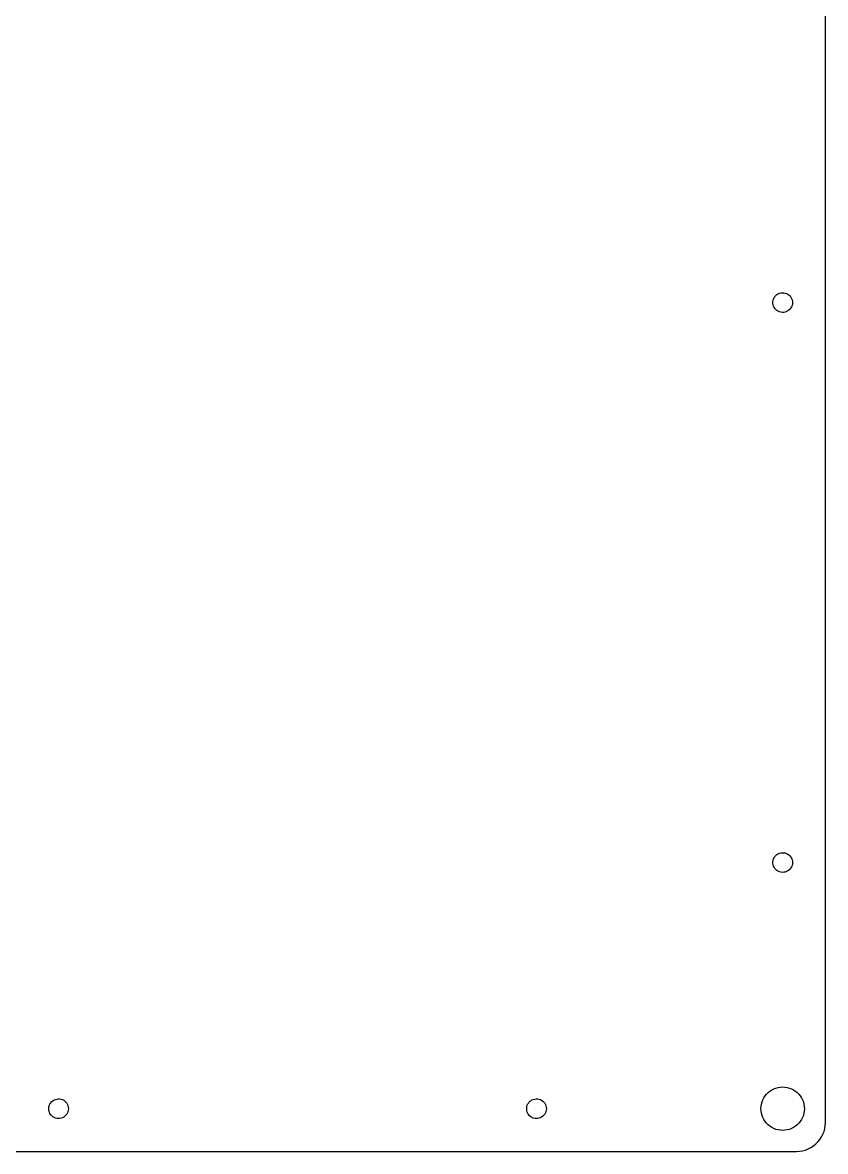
# Model space of a CAD drawing. Header units: metres. Extents: x -215 to 215, y -195 to 195.
# Drawn here: x 76.3 to 214.9, y -194.9 to 0 of the extents above; entities that cross this region are included whole.
import ezdxf

# ---------------------------------------------------------------- set-up
doc = ezdxf.new("R2010")
doc.units = ezdxf.units.M

msp = doc.modelspace()

# ---------------------------------------------------------------- linework, layer by layer
for p, q in [((214.875, -189.875), (214.875, 189.875)), ((206.723, -46.8214), (206.951, -46.7244)), ((206.951, -46.7244), (207.191, -46.6616)), ((207.191, -46.6616), (207.438, -46.6345)), ((207.438, -46.6345), (207.686, -46.6435)), ((207.686, -46.6435), (207.93, -46.6886)), ((207.93, -46.6886), (208.165, -46.7687)), ((208.165, -46.7687), (208.386, -46.8822)), ((205.805, -48.2092), (205.841, -47.9637)), ((205.805, -48.4574), (205.805, -48.2092)), ((205.841, -48.703), (205.805, -48.4574)), ((205.841, -47.9637), (205.912, -47.726)), ((205.912, -48.9406), (205.841, -48.703)), ((205.912, -47.726), (206.018, -47.5013)), ((206.018, -47.5013), (206.154, -47.2943)), ((206.154, -47.2943), (206.32, -47.1095)), ((206.32, -47.1095), (206.511, -46.9507)), ((206.511, -46.9507), (206.723, -46.8214)), ((208.386, -46.8822), (208.587, -47.0266)), ((208.587, -47.0266), (208.766, -47.1989)), ((208.766, -47.1989), (208.918, -47.3953)), ((208.918, -47.3953), (209.039, -47.6118)), ((209.039, -47.6118), (209.128, -47.8436)), ((209.128, -47.8436), (209.182, -48.0858)), ((209.182, -48.5809), (209.128, -48.8231)), ((209.182, -48.0858), (209.2, -48.3333)), ((209.2, -48.3333), (209.182, -48.5809)), ((206.018, -49.1653), (205.912, -48.9406)), ((206.154, -49.3723), (206.018, -49.1653)), ((206.32, -49.5572), (206.154, -49.3723)), ((206.511, -49.7159), (206.32, -49.5572)), ((206.723, -49.8452), (206.511, -49.7159)), ((206.951, -49.9423), (206.723, -49.8452)), ((207.191, -50.0051), (206.951, -49.9423)), ((207.438, -50.0322), (207.191, -50.0051)), ((207.686, -50.0231), (207.438, -50.0322)), ((207.93, -49.978), (207.686, -50.0231)), ((208.165, -49.8979), (207.93, -49.978)), ((208.386, -49.7844), (208.165, -49.8979)), ((208.587, -49.64), (208.386, -49.7844)), ((208.766, -49.4678), (208.587, -49.64)), ((208.918, -49.2713), (208.766, -49.4678)), ((209.039, -49.0549), (208.918, -49.2713)), ((209.128, -48.8231), (209.039, -49.0549)), ((205.912, -144.393), (206.018, -144.168)), ((206.018, -144.168), (206.154, -143.961)), ((206.154, -143.961), (206.32, -143.776)), ((206.32, -143.776), (206.511, -143.617)), ((206.511, -143.617), (206.723, -143.488)), ((206.723, -143.488), (206.951, -143.391)), ((206.951, -143.391), (207.191, -143.328)), ((207.191, -143.328), (207.438, -143.301)), ((207.438, -143.301), (207.686, -143.31)), ((207.686, -143.31), (207.93, -143.355)), ((207.93, -143.355), (208.165, -143.435)), ((208.165, -143.435), (208.386, -143.549)), ((208.386, -143.549), (208.587, -143.693)), ((208.587, -143.693), (208.766, -143.866)), ((208.766, -143.866), (208.918, -144.062)), ((208.918, -144.062), (209.039, -144.278)), ((205.805, -144.876), (205.841, -144.63)), ((205.805, -145.124), (205.805, -144.876)), ((205.841, -145.37), (205.805, -145.124)), ((205.841, -144.63), (205.912, -144.393)), ((205.912, -145.607), (205.841, -145.37)), ((206.018, -145.832), (205.912, -145.607)), ((206.154, -146.039), (206.018, -145.832)), ((206.32, -146.224), (206.154, -146.039)), ((208.766, -146.134), (208.587, -146.307)), ((208.918, -145.938), (208.766, -146.134)), ((209.039, -145.722), (208.918, -145.938)), ((209.039, -144.278), (209.128, -144.51)), ((209.128, -145.49), (209.039, -145.722)), ((209.128, -144.51), (209.182, -144.752)), ((209.182, -145.248), (209.128, -145.49)), ((209.182, -144.752), (209.2, -145)), ((209.2, -145), (209.182, -145.248)), ((206.511, -146.383), (206.32, -146.224)), ((206.723, -146.512), (206.511, -146.383)), ((206.951, -146.609), (206.723, -146.512)), ((207.191, -146.672), (206.951, -146.609)), ((207.438, -146.699), (207.191, -146.672)), ((207.686, -146.69), (207.438, -146.699)), ((207.93, -146.645), (207.686, -146.69)), ((208.165, -146.565), (207.93, -146.645)), ((208.386, -146.451), (208.165, -146.565)), ((208.587, -146.307), (208.386, -146.451)), ((204.466, -185.296), (204.713, -184.991)), ((204.713, -184.991), (204.991, -184.713)), ((204.991, -184.713), (205.296, -184.466)), ((205.296, -184.466), (205.625, -184.252)), ((205.625, -184.252), (205.975, -184.074)), ((205.975, -184.074), (206.341, -183.934)), ((206.341, -183.934), (206.72, -183.832)), ((206.72, -183.832), (207.108, -183.771)), ((207.108, -183.771), (207.5, -183.75)), ((207.5, -183.75), (207.892, -183.771)), ((207.892, -183.771), (208.28, -183.832)), ((208.28, -183.832), (208.659, -183.934)), ((208.659, -183.934), (209.025, -184.074)), ((209.025, -184.074), (209.375, -184.252)), ((209.375, -184.252), (209.704, -184.466)), ((209.704, -184.466), (210.009, -184.713)), ((210.009, -184.713), (210.287, -184.991)), ((210.287, -184.991), (210.534, -185.296)), ((80.8407, -187.13), (80.9122, -186.893)), ((80.9122, -186.893), (81.0175, -186.668)), ((81.0175, -186.668), (81.1544, -186.461)), ((81.1544, -186.461), (81.3201, -186.276)), ((81.3201, -186.276), (81.5108, -186.117)), ((81.5108, -186.117), (81.7227, -185.988)), ((81.7227, -185.988), (81.9511, -185.891)), ((81.9511, -185.891), (82.1912, -185.828)), ((82.1912, -185.828), (82.4379, -185.801)), ((82.4379, -185.801), (82.6859, -185.81)), ((82.6859, -185.81), (82.93, -185.855)), ((82.93, -185.855), (83.1649, -185.935)), ((83.1649, -185.935), (83.3856, -186.049)), ((83.3856, -186.049), (83.5874, -186.193)), ((83.5874, -186.193), (83.7661, -186.366)), ((83.7661, -186.366), (83.9178, -186.562)), ((83.9178, -186.562), (84.0393, -186.778)), ((84.0393, -186.778), (84.1279, -187.01)), ((84.1279, -187.01), (84.1819, -187.252)), ((163.341, -187.13), (163.412, -186.893)), ((163.412, -186.893), (163.518, -186.668)), ((163.518, -186.668), (163.654, -186.461)), ((163.654, -186.461), (163.82, -186.276)), ((163.82, -186.276), (164.011, -186.117)), ((164.011, -186.117), (164.223, -185.988)), ((164.223, -185.988), (164.451, -185.891)), ((164.451, -185.891), (164.691, -185.828)), ((164.691, -185.828), (164.938, -185.801)), ((164.938, -185.801), (165.186, -185.81)), ((165.186, -185.81), (165.43, -185.855)), ((165.43, -185.855), (165.665, -185.935)), ((165.665, -185.935), (165.886, -186.049)), ((165.886, -186.049), (166.087, -186.193)), ((166.087, -186.193), (166.266, -186.366)), ((166.266, -186.366), (166.418, -186.562)), ((166.418, -186.562), (166.539, -186.778)), ((166.539, -186.778), (166.628, -187.01)), ((166.628, -187.01), (166.682, -187.252)), ((203.771, -187.108), (203.832, -186.72)), ((203.832, -186.72), (203.934, -186.341)), ((203.934, -186.341), (204.074, -185.975)), ((204.074, -185.975), (204.252, -185.625)), ((204.252, -185.625), (204.466, -185.296)), ((210.534, -185.296), (210.748, -185.625)), ((210.748, -185.625), (210.926, -185.975)), ((210.926, -185.975), (211.066, -186.341)), ((211.066, -186.341), (211.168, -186.72)), ((211.168, -186.72), (211.229, -187.108)), ((80.8045, -187.376), (80.8407, -187.13)), ((80.8045, -187.624), (80.8045, -187.376)), ((80.8407, -187.87), (80.8045, -187.624)), ((80.9122, -188.107), (80.8407, -187.87)), ((81.0175, -188.332), (80.9122, -188.107)), ((81.1544, -188.539), (81.0175, -188.332)), ((81.3201, -188.724), (81.1544, -188.539)), ((81.5108, -188.883), (81.3201, -188.724)), ((81.7227, -189.012), (81.5108, -188.883)), ((81.9511, -189.109), (81.7227, -189.012)), ((83.3856, -188.951), (83.1649, -189.065)), ((83.5874, -188.807), (83.3856, -188.951)), ((83.7661, -188.634), (83.5874, -188.807)), ((83.9178, -188.438), (83.7661, -188.634)), ((84.0393, -188.222), (83.9178, -188.438)), ((84.1279, -187.99), (84.0393, -188.222)), ((84.1819, -187.748), (84.1279, -187.99)), ((84.1819, -187.252), (84.2, -187.5)), ((84.2, -187.5), (84.1819, -187.748)), ((163.305, -187.376), (163.341, -187.13)), ((163.305, -187.624), (163.305, -187.376)), ((163.341, -187.87), (163.305, -187.624)), ((163.412, -188.107), (163.341, -187.87)), ((163.518, -188.332), (163.412, -188.107)), ((163.654, -188.539), (163.518, -188.332)), ((163.82, -188.724), (163.654, -188.539)), ((164.011, -188.883), (163.82, -188.724)), ((164.223, -189.012), (164.011, -188.883)), ((164.451, -189.109), (164.223, -189.012)), ((165.886, -188.951), (165.665, -189.065)), ((166.087, -188.807), (165.886, -188.951)), ((166.266, -188.634), (166.087, -188.807)), ((166.418, -188.438), (166.266, -188.634)), ((166.539, -188.222), (166.418, -188.438)), ((166.628, -187.99), (166.539, -188.222)), ((166.682, -187.748), (166.628, -187.99)), ((166.682, -187.252), (166.7, -187.5)), ((166.7, -187.5), (166.682, -187.748)), ((203.75, -187.5), (203.771, -187.108)), ((203.771, -187.892), (203.75, -187.5)), ((203.832, -188.28), (203.771, -187.892)), ((203.934, -188.659), (203.832, -188.28)), ((204.074, -189.025), (203.934, -188.659)), ((204.252, -189.375), (204.074, -189.025)), ((210.926, -189.025), (210.748, -189.375)), ((211.066, -188.659), (210.926, -189.025)), ((211.168, -188.28), (211.066, -188.659)), ((211.229, -187.892), (211.168, -188.28)), ((211.229, -187.108), (211.25, -187.5)), ((211.25, -187.5), (211.229, -187.892)), ((82.1912, -189.172), (81.9511, -189.109)), ((82.4379, -189.199), (82.1912, -189.172)), ((82.6859, -189.19), (82.4379, -189.199)), ((82.93, -189.145), (82.6859, -189.19)), ((83.1649, -189.065), (82.93, -189.145)), ((164.691, -189.172), (164.451, -189.109)), ((164.938, -189.199), (164.691, -189.172)), ((165.186, -189.19), (164.938, -189.199)), ((165.43, -189.145), (165.186, -189.19)), ((165.665, -189.065), (165.43, -189.145)), ((204.466, -189.704), (204.252, -189.375)), ((204.713, -190.009), (204.466, -189.704)), ((204.991, -190.287), (204.713, -190.009)), ((205.296, -190.534), (204.991, -190.287)), ((205.625, -190.748), (205.296, -190.534)), ((205.975, -190.926), (205.625, -190.748)), ((206.341, -191.066), (205.975, -190.926)), ((209.025, -190.926), (208.659, -191.066)), ((209.375, -190.748), (209.025, -190.926)), ((209.704, -190.534), (209.375, -190.748)), ((210.009, -190.287), (209.704, -190.534)), ((210.287, -190.009), (210.009, -190.287)), ((210.534, -189.704), (210.287, -190.009)), ((210.748, -189.375), (210.534, -189.704)), ((214.63, -191.42), (214.766, -190.915)), ((214.766, -190.915), (214.848, -190.398)), ((214.848, -190.398), (214.875, -189.875)), ((206.72, -191.168), (206.341, -191.066)), ((207.108, -191.229), (206.72, -191.168)), ((207.5, -191.25), (207.108, -191.229)), ((207.892, -191.229), (207.5, -191.25)), ((208.28, -191.168), (207.892, -191.229)), ((208.659, -191.066), (208.28, -191.168)), ((213.591, -193.221), (213.92, -192.814)), ((213.92, -192.814), (214.205, -192.375)), ((214.205, -192.375), (214.443, -191.909)), ((214.443, -191.909), (214.63, -191.42)), ((-209.875, -194.875), (209.875, -194.875)), ((209.875, -194.875), (210.398, -194.848)), ((210.398, -194.848), (210.915, -194.766)), ((210.915, -194.766), (211.42, -194.63)), ((211.42, -194.63), (211.909, -194.443)), ((211.909, -194.443), (212.375, -194.205)), ((212.375, -194.205), (212.814, -193.92)), ((212.814, -193.92), (213.221, -193.591)), ((213.221, -193.591), (213.591, -193.221))]:
    msp.add_line(p, q)

doc.saveas('drawing.dxf')
